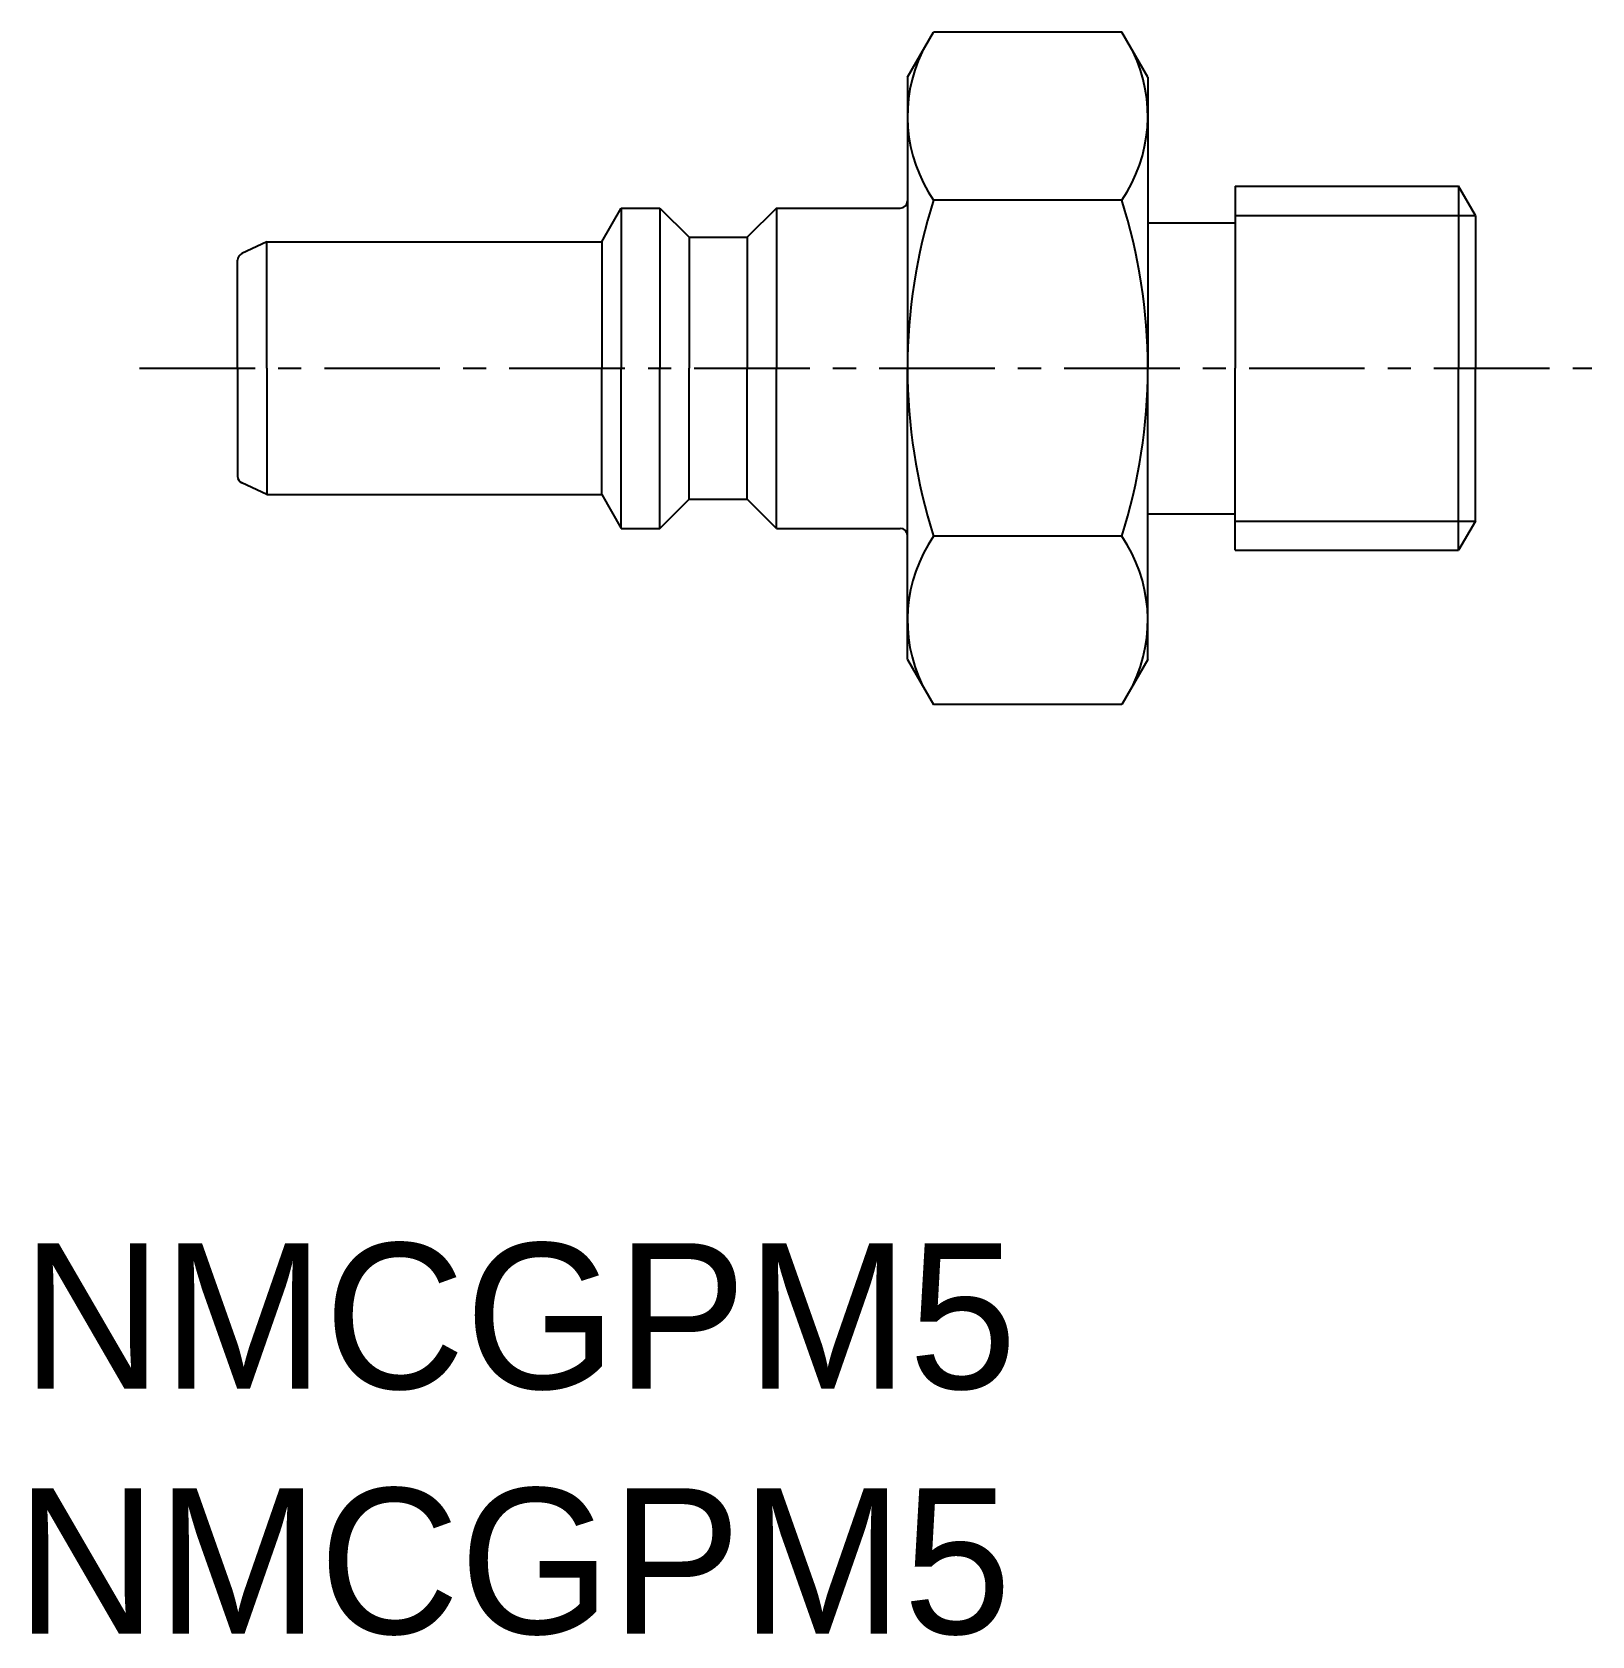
# Model space of a CAD drawing. Extents: x -13.6 to 7.8, y -13.4 to 8.6.
import ezdxf

# ---------------------------------------------------------------- set-up
doc = ezdxf.new("R2010")
doc.units = 0
doc.header["$LTSCALE"] = 0.05
doc.linetypes.add('CENTER', pattern=[50.8, 31.75, -6.35, 6.35, -6.35])
doc.layers.get('0').update_dxf_attribs({"linetype": 'CONTINUOUS'})
doc.layers.add('CENTER', color=1, linetype='CENTER')

msp = doc.modelspace()

# ---------------------------------------------------------------- linework, layer by layer
at = {"color": 7, "linetype": 'CONTINUOUS'}
for p, q in [((-1.6, 8), (-1.243, 8.619)), ((1.343, 8.619), (-1.243, 8.619)), ((1.7, 8), (1.343, 8.619)), ((-1.6, 8), (-1.6, 4)), ((1.7, 8), (1.7, 4)), ((-1.6, 7.5), (-1.6, 4)), ((2.9, 6.5), (5.969, 6.5)), ((2.9, 6.5), (2.9, 4)), ((6.2, 6.1), (5.969, 6.5)), ((5.969, 6.5), (5.969, 4)), ((-5.8, 5.735), (-5.532, 6.2)), ((-5.532, 6.2), (-5, 6.2)), ((-5.532, 6.2), (-5.532, 4)), ((-5, 6.2), (-4.6, 5.8)), ((-5, 6.2), (-5, 4)), ((-3.4, 6.2), (-3.8, 5.8)), ((-3.4, 6.2), (-1.7, 6.2)), ((-3.4, 6.2), (-3.4, 4)), ((1.343, 6.309), (-1.243, 6.309)), ((1.7, 6), (2.9, 6)), ((6.2, 6.1), (6.2, 4)), ((-10.4, 5.735), (-10.742, 5.575)), ((-10.4, 5.735), (-5.8, 5.735)), ((-10.4, 4), (-10.4, 5.735)), ((-5.8, 5.735), (-5.8, 4)), ((-4.6, 5.8), (-3.8, 5.8)), ((-4.6, 5.8), (-4.6, 4)), ((-3.8, 5.8), (-3.8, 4)), ((-10.8, 4), (-10.8, 5.485)), ((-10.8, 4), (-10.8, 2.515)), ((-10.4, 4), (-10.4, 2.265)), ((-5.8, 2.265), (-5.8, 4)), ((-5.532, 1.8), (-5.532, 4)), ((-5, 1.8), (-5, 4)), ((-4.6, 2.2), (-4.6, 4)), ((-3.8, 2.2), (-3.8, 4)), ((-3.4, 1.8), (-3.4, 4)), ((-1.6, 0.5), (-1.6, 4)), ((-1.6, 0), (-1.6, 4)), ((1.7, 0), (1.7, 4)), ((2.9, 1.5), (2.9, 4)), ((5.969, 1.5), (5.969, 4)), ((6.2, 1.9), (6.2, 4)), ((-10.4, 2.265), (-10.742, 2.425)), ((-10.4, 2.265), (-5.8, 2.265)), ((-5.8, 2.265), (-5.532, 1.8)), ((-5, 1.8), (-4.6, 2.2)), ((-4.6, 2.2), (-3.8, 2.2)), ((-3.4, 1.8), (-3.8, 2.2)), ((1.7, 2), (2.9, 2)), ((-5.532, 1.8), (-5, 1.8)), ((-3.4, 1.8), (-1.7, 1.8)), ((6.2, 1.9), (5.969, 1.5)), ((1.343, 1.691), (-1.243, 1.691)), ((2.9, 1.5), (5.969, 1.5)), ((-1.6, 0), (-1.243, -0.619)), ((1.7, 0), (1.343, -0.619)), ((1.343, -0.619), (-1.243, -0.619))]:
    msp.add_line(p, q, dxfattribs=at)
at = {"color": 3, "linetype": 'CONTINUOUS'}
for p, q in [((2.9, 6.1), (6.2, 6.1)), ((2.9, 1.9), (6.2, 1.9))]:
    msp.add_line(p, q, dxfattribs=at)
at = {"color": 7, "linetype": 'CONTINUOUS'}
for centre, radius, start, end in [((0.445, 7.464), 2.045, 154.3842, 214.3842), ((-0.345, 7.464), 2.045, 325.6158, 25.6158), ((-1.7, 6.3), 0.1, 270, 0), ((6.043, 4), 7.643, 162.412, 180), ((-5.943, 4), 7.643, 0, 17.588), ((-10.7, 5.485), 0.1, 115, 180), ((6.043, 4), 7.643, 180, 197.588), ((-5.943, 4), 7.643, 342.412, 0), ((-10.7, 2.515), 0.1, 180, 245), ((-1.7, 1.7), 0.1, 0, 90), ((0.445, 0.536), 2.045, 145.6158, 205.6158), ((-0.345, 0.536), 2.045, 334.3842, 34.3842)]:
    msp.add_arc(centre, radius, start, end, dxfattribs=at)
at = {"layer": 'CENTER', "color": 1, "linetype": 'CENTER'}
msp.add_line((-12.149, 4), (7.8, 4), dxfattribs=at)

# ---------------------------------------------------------------- texts
at = {"color": 7, "linetype": 'CONTINUOUS'}
for p in [(-13.768, -10.022), (-13.843, -13.389)]:
    msp.add_text('NMCGPM5', height=2, dxfattribs=at).set_placement(p)

doc.saveas('drawing.dxf')
